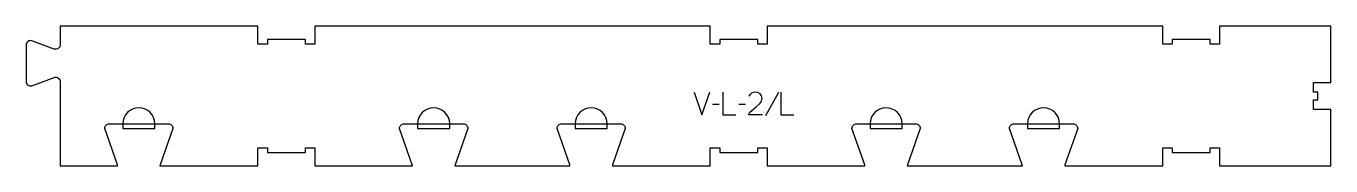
# Model space of a CAD drawing. Header units: millimetres. Extents: x -885 to 846, y -98 to 88.
import ezdxf

# ---------------------------------------------------------------- set-up
doc = ezdxf.new("R2010")
doc.units = ezdxf.units.MM
for name, color, linetype, true_color in [('1_ANYTOOL_1MMDEEP_LABELS_S', 2, 'Continuous', 0xffff00), ('4_ANYTOOL_CUTTHROUGH_OUTSI', 5, 'Continuous', 0x0000ff), ('5_ANYTOOL_HALF_MILL_9MM_IN', 3, 'Continuous', 0x00ff00)]:
    doc.layers.add(name, color=color, linetype=linetype, true_color=true_color)

msp = doc.modelspace()

# ---------------------------------------------------------------- linework, layer by layer
at = {"layer": '1_ANYTOOL_1MMDEEP_LABELS_S'}
for p, q in [((34.4, -16.1), (25.6, -16.2)), ((69.3, -16.1), (60.5, -16.2)), ((113.1, -0.5), (95.9, -31.2))]:
    msp.add_line(p, q, dxfattribs=at)
for points in [[(1.3, 0), (11.7, -30), (22.2, 0)], [(39.6, 0), (39.6, -30), (56.7, -30)], [(91.9, -30), (73.6, -29.9), (75.1, -26.5), (83.6, -19.1), (89.1, -14.4), (90.8, -11.6), (91.4, -8.2), (90.8, -4.7), (90, -3.3), (88.9, -2.1), (86, -0.5), (82.5, 0), (79.8, -0.3), (77.4, -1.3), (75.5, -2.9), (74, -5.1)], [(116.5, 0), (116.5, -30), (133.6, -30)]]:
    msp.add_lwpolyline(points, dxfattribs=at)
at = {"layer": '4_ANYTOOL_CUTTHROUGH_OUTSI'}
msp.add_lwpolyline([(-316, -97.7), (-163.3, -97.7), (-163.5, -96.3), (-180.4, -48), (-180.5, -47.9, -0.414214), (-174.2, -41.7), (-96.2, -41.7, -0.414214), (-90, -47.9), (-90, -48), (-106.9, -96.3), (-107.1, -97.7), (22.8, -97.7), (22.8, -73.9, -0.414214), (23.1, -73.7), (35.1, -73.7, -0.414214), (35.3, -73.9), (35.3, -79.7), (85.8, -79.7), (85.8, -73.9, -0.414214), (86.1, -73.7), (98.1, -73.7, -0.414214), (98.3, -73.9), (98.3, -97.7), (227.9, -97.7), (227.6, -96.3), (210.7, -48), (210.7, -47.9, -0.414214), (217, -41.7), (295, -41.7, -0.414214), (301.2, -47.9), (301.2, -48), (284.3, -96.3), (284.1, -97.7), (436.8, -97.7), (436.5, -96.3), (419.6, -48), (419.6, -47.9, -0.414214), (425.9, -41.7), (503.9, -41.7, -0.414214), (510.1, -47.9), (510.1, -48), (493.2, -96.3), (493, -97.7), (622.9, -97.7), (622.9, -73.9, -0.414214), (623.2, -73.7), (635.2, -73.7, -0.414214), (635.4, -73.9), (635.4, -79.7), (685.9, -79.7), (685.9, -73.9, -0.414214), (686.2, -73.7), (698.2, -73.7, -0.414214), (698.4, -73.9), (698.4, -97.7), (846, -97.7), (846, -22.7), (822.9, -22.7, -0.414214), (822.7, -22.4), (822.7, -10.4, -0.414214), (822.9, -10.2), (828.7, -10.2), (828.7, 0.3), (822.9, 0.3, -0.414214), (822.7, 0.6), (822.7, 12.6, -0.414214), (822.9, 12.8), (846, 12.8), (846, 87.8), (698.4, 87.8), (698.4, 64.1, -0.414214), (698.2, 63.8), (686.2, 63.8, -0.414214), (685.9, 64.1), (685.9, 69.8), (635.4, 69.8), (635.4, 64.1, -0.414214), (635.2, 63.8), (623.2, 63.8, -0.414214), (622.9, 64.1), (622.9, 87.8), (98.3, 87.8), (98.3, 64.1, -0.414214), (98.1, 63.8), (86.1, 63.8, -0.414214), (85.8, 64.1), (85.8, 69.8), (35.3, 69.8), (35.3, 64.1, -0.414214), (35.1, 63.8), (23.1, 63.8, -0.414214), (22.8, 64.1), (22.8, 87.8), (-501.7, 87.8), (-501.7, 64.1, -0.414214), (-502, 63.8), (-514, 63.8, -0.414214), (-514.2, 64.1), (-514.2, 69.8), (-564.7, 69.8), (-564.7, 64.1, -0.414214), (-565, 63.8), (-577, 63.8, -0.414214), (-577.2, 64.1), (-577.2, 87.8), (-839.5, 87.8), (-839.5, 63.2, -0.502397), (-847.5, 57.3, -0.015604), (-847.6, 57.3), (-877.3, 68.3, 0.501976), (-884.7, 62.7), (-884.7, 14.2, 0.501971), (-877.3, 8.7), (-847.6, 19.7, -0.015608), (-847.5, 19.7, -0.502397), (-839.5, 13.7), (-839.5, -97.7), (-763.4, -97.7), (-763.6, -96.3), (-780.5, -48), (-780.5, -47.9, -0.414214), (-774.3, -41.7), (-696.3, -41.7, -0.414214), (-690, -47.9), (-690.1, -48), (-707, -96.3), (-707.2, -97.7), (-577.2, -97.7), (-577.2, -73.9, -0.414214), (-577, -73.7), (-565, -73.7, -0.414214), (-564.7, -73.9), (-564.7, -79.7), (-514.2, -79.7), (-514.2, -73.9, -0.414214), (-514, -73.7), (-502, -73.7, -0.414214), (-501.7, -73.9), (-501.7, -97.7), (-372.2, -97.7), (-372.5, -96.3), (-389.3, -48), (-389.4, -47.9, -0.414214), (-383.1, -41.7), (-305.1, -41.7, -0.414214), (-298.9, -47.9), (-298.9, -48), (-315.8, -96.3)], format="xyb", close=True, dxfattribs=at)
at = {"layer": '5_ANYTOOL_HALF_MILL_9MM_IN'}
for points in [[(-714, -41.9, 1), (-756.5, -41.9), (-756.5, -48.2), (-714, -48.2)], [(-322.9, -41.9, 1), (-365.4, -41.9), (-365.4, -48.2), (-322.9, -48.2)], [(-114, -41.9, 1), (-156.5, -41.9), (-156.5, -48.2), (-114, -48.2)], [(277.2, -41.9, 1), (234.7, -41.9), (234.7, -48.2), (277.2, -48.2)], [(486.1, -41.9, 1), (443.6, -41.9), (443.6, -48.2), (486.1, -48.2)]]:
    msp.add_lwpolyline(points, format="xyb", close=True, dxfattribs=at)

doc.saveas('drawing.dxf')
